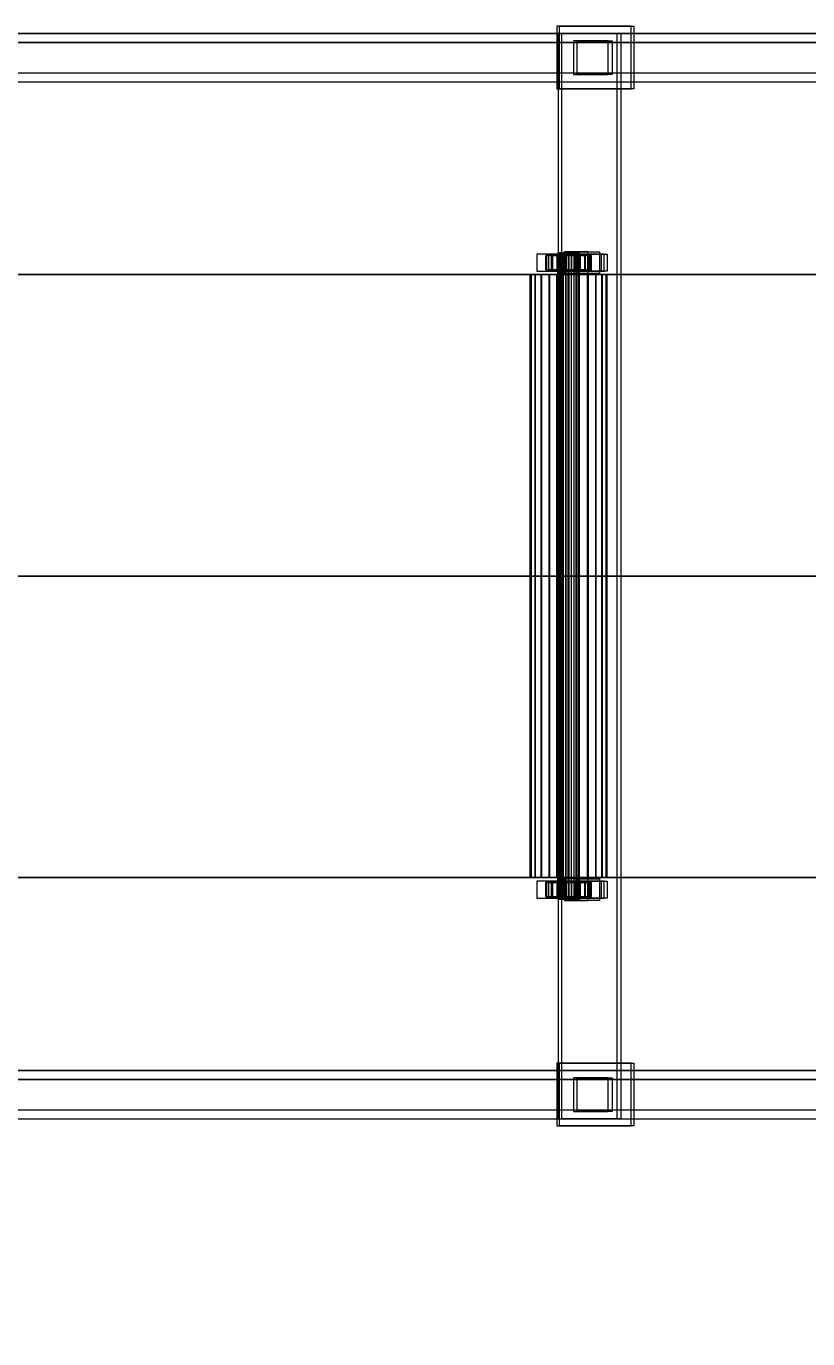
# Model space of a CAD drawing. Header units: millimetres. Extents: x -191664 to 191490, y -197311 to 10263.
# Drawn here: x 34860 to 35508, y -18632 to -17544 of the extents above; entities that cross this region are included whole.
import ezdxf

# ---------------------------------------------------------------- set-up
doc = ezdxf.new("R2010")
doc.units = ezdxf.units.MM
doc.layers.add('COTAS_INSTALACION_P', color=30, linetype='Continuous', lineweight=0)
doc.layers.add('superior_C03', color=7, linetype='Continuous', lineweight=0)
doc.dimstyles.new('PLANTA_100', dxfattribs={"dimtxt": 250, "dimasz": 150, "dimexe": 150, "dimexo": 80, "dimgap": 100, "dimtad": 1, "dimtih": 1, "dimtoh": 1, "dimdec": 1, "dimdsep": 46, "dimcen": 0.09, "dimclrd": 1, "dimclre": 1, "dimclrt": 1, "dimadec": 0, "dimazin": 0, "dimtfac": 1, "dimtdec": 4, "dimtofl": 0, "dimtmove": 0, "dimatfit": 3, "dimfxl": 1, "dimtolj": 1, "dimtzin": 0, "dimarcsym": 0})

# ---------------------------------------------------------------- blocks, each defined once
blk = doc.blocks.new('*D5')
at = {"layer": 'COTAS_INSTALACION_P', "color": 1, "lineweight": -2, "transparency": 16777216}
for p, q in [((-1000, -18080), (-1000, -25850)), ((60117.1, -18080), (60117.1, -25850)), ((-850, -25700), (59967.1, -25700))]:
    blk.add_line(p, q, dxfattribs=at)
at = {"layer": 'COTAS_INSTALACION_P', "color": 1, "transparency": 16777216}
for points in [[(-850, -25675), (-850, -25725), (-1000, -25700)], [(59967.1, -25675), (59967.1, -25725), (60117.1, -25700)]]:
    blk.add_solid(points, dxfattribs=at)
at = {"layer": 'Defpoints', "color": 0, "transparency": 16777216}
for p in [(-1000, -18000), (60117.1, -18000), (60117.1, -25700)]:
    blk.add_point(p, dxfattribs=at)

msp = doc.modelspace()

# ---------------------------------------------------------------- linework, layer by layer
at = {"layer": 'superior_C03', "color": 139, "true_color": 0x354b57}
for p, q in [((35361.59, -17544), (35299.95, -17544)), ((35299.95, -17544), (35299.95, -17596)), ((35302.11, -17544), (35299.95, -17544)), ((35302.11, -17596), (35302.11, -17544)), ((35302.11, -17544), (35363.74, -17544)), ((35361.59, -17596), (35361.59, -17544)), ((35361.59, -17544), (35363.74, -17544)), ((35363.74, -17544), (35363.74, -17596)), ((35534.36, -17550), (34378.69, -17550)), ((34389.47, -17550), (35545.13, -17550)), ((35624.58, -17550), (34468.91, -17550)), ((34482.38, -17550), (35638.04, -17550)), ((35349.85, -17550), (35300.92, -17550)), ((35300.92, -17550), (35300.92, -18450)), ((35304.15, -17550), (35300.92, -17550)), ((35304.15, -18450), (35304.15, -17550)), ((35304.15, -17550), (35353.08, -17550)), ((35342.52, -17556), (35313.63, -17556)), ((35313.63, -17556), (35313.63, -17584)), ((35316.86, -17556), (35313.63, -17556)), ((35316.86, -17584), (35316.86, -17556)), ((35316.86, -17556), (35345.75, -17556)), ((35342.52, -17584), (35342.52, -17556)), ((35342.52, -17556), (35345.75, -17556)), ((35345.75, -17556), (35345.75, -17584)), ((35349.85, -18450), (35349.85, -17550)), ((35349.85, -17550), (35353.08, -17550)), ((35353.08, -17550), (35353.08, -18450)), ((35531.92, -17557.5), (34467.82, -17557.5)), ((34483.47, -17557.5), (35547.57, -17557.5)), ((34467.82, -17582.5), (35531.92, -17582.5)), ((34483.47, -17582.5), (35547.57, -17582.5)), ((35313.63, -17584), (35342.52, -17584)), ((35313.63, -17584), (35316.86, -17584)), ((35345.75, -17584), (35316.86, -17584)), ((35345.75, -17584), (35342.52, -17584)), ((34378.69, -17590), (35534.36, -17590)), ((34389.47, -17590), (35545.13, -17590)), ((34468.91, -17590), (35624.58, -17590)), ((34482.38, -17590), (35638.04, -17590)), ((35299.95, -17596), (35361.59, -17596)), ((35299.95, -17596), (35302.11, -17596)), ((35363.74, -17596), (35302.11, -17596)), ((35363.74, -17596), (35361.59, -17596)), ((35325.59, -17731), (35306.33, -17731)), ((35306.33, -17731), (35306.33, -17749)), ((35316.02, -17731), (35306.33, -17731)), ((35316.02, -17749), (35316.02, -17731)), ((35316.02, -17731), (35335.28, -17731)), ((35325.59, -17749), (35325.59, -17731)), ((35325.59, -17731), (35335.28, -17731)), ((35335.28, -17731), (35335.28, -17749)), ((35292.98, -17733), (35283.35, -17733)), ((35283.35, -17733), (35283.35, -17747)), ((35296.27, -17733), (35283.35, -17733)), ((35339.07, -17733), (35292.84, -17733)), ((35292.84, -17733), (35292.84, -17747)), ((35295.54, -17733), (35292.84, -17733)), ((35292.98, -17747), (35292.98, -17733)), ((35292.98, -17733), (35305.9, -17733)), ((35295.54, -17747), (35295.54, -17733)), ((35295.54, -17733), (35341.76, -17733)), ((35296.27, -17747), (35296.27, -17733)), ((35296.27, -17733), (35305.9, -17733)), ((35305.9, -17733), (35305.9, -17747)), ((35323.79, -17733), (35314.16, -17733)), ((35314.16, -17733), (35314.16, -17747)), ((35327.09, -17733), (35314.16, -17733)), ((35323.79, -17747), (35323.79, -17733)), ((35323.79, -17733), (35336.72, -17733)), ((35327.09, -17747), (35327.09, -17733)), ((35327.09, -17733), (35336.72, -17733)), ((35336.72, -17733), (35336.72, -17747)), ((35339.07, -17747), (35339.07, -17733)), ((35339.07, -17733), (35341.76, -17733)), ((35341.76, -17733), (35341.76, -17747)), ((35283.35, -17747), (35292.98, -17747)), ((35283.35, -17747), (35296.27, -17747)), ((35292.84, -17747), (35339.07, -17747)), ((35292.84, -17747), (35295.54, -17747)), ((35305.9, -17747), (35292.98, -17747)), ((35341.76, -17747), (35295.54, -17747)), ((35305.9, -17747), (35296.27, -17747)), ((35306.33, -17749), (35325.59, -17749)), ((35316.02, -17749), (35306.33, -17749)), ((35314.16, -17747), (35323.79, -17747)), ((35314.16, -17747), (35327.09, -17747)), ((35335.28, -17749), (35316.02, -17749)), ((35336.72, -17747), (35323.79, -17747)), ((35335.28, -17749), (35325.59, -17749)), ((35336.72, -17747), (35327.09, -17747)), ((35341.76, -17747), (35339.07, -17747)), ((35292.98, -18253), (35283.35, -18253)), ((35283.35, -18253), (35283.35, -18267)), ((35296.27, -18253), (35283.35, -18253)), ((35339.07, -18253), (35292.84, -18253)), ((35292.84, -18253), (35292.84, -18267)), ((35295.54, -18253), (35292.84, -18253)), ((35292.98, -18267), (35292.98, -18253)), ((35292.98, -18253), (35305.9, -18253)), ((35295.54, -18267), (35295.54, -18253)), ((35295.54, -18253), (35341.76, -18253)), ((35296.27, -18267), (35296.27, -18253)), ((35296.27, -18253), (35305.9, -18253)), ((35305.9, -18253), (35305.9, -18267)), ((35325.59, -18251), (35306.33, -18251)), ((35306.33, -18251), (35306.33, -18269)), ((35316.02, -18251), (35306.33, -18251)), ((35323.79, -18253), (35314.16, -18253)), ((35314.16, -18253), (35314.16, -18267)), ((35327.09, -18253), (35314.16, -18253)), ((35316.02, -18269), (35316.02, -18251)), ((35316.02, -18251), (35335.28, -18251)), ((35323.79, -18267), (35323.79, -18253)), ((35323.79, -18253), (35336.72, -18253)), ((35325.59, -18269), (35325.59, -18251)), ((35325.59, -18251), (35335.28, -18251)), ((35327.09, -18267), (35327.09, -18253)), ((35327.09, -18253), (35336.72, -18253)), ((35335.28, -18251), (35335.28, -18269)), ((35336.72, -18253), (35336.72, -18267)), ((35339.07, -18267), (35339.07, -18253)), ((35339.07, -18253), (35341.76, -18253)), ((35341.76, -18253), (35341.76, -18267)), ((35283.35, -18267), (35292.98, -18267)), ((35283.35, -18267), (35296.27, -18267)), ((35292.84, -18267), (35339.07, -18267)), ((35292.84, -18267), (35295.54, -18267)), ((35305.9, -18267), (35292.98, -18267)), ((35341.76, -18267), (35295.54, -18267)), ((35305.9, -18267), (35296.27, -18267)), ((35306.33, -18269), (35325.59, -18269)), ((35316.02, -18269), (35306.33, -18269)), ((35314.16, -18267), (35323.79, -18267)), ((35314.16, -18267), (35327.09, -18267)), ((35335.28, -18269), (35316.02, -18269)), ((35336.72, -18267), (35323.79, -18267)), ((35335.28, -18269), (35325.59, -18269)), ((35336.72, -18267), (35327.09, -18267)), ((35341.76, -18267), (35339.07, -18267)), ((35361.59, -18404), (35299.95, -18404)), ((35299.95, -18404), (35299.95, -18456)), ((35302.11, -18404), (35299.95, -18404)), ((35302.11, -18456), (35302.11, -18404)), ((35302.11, -18404), (35363.74, -18404)), ((35361.59, -18456), (35361.59, -18404)), ((35361.59, -18404), (35363.74, -18404)), ((35363.74, -18404), (35363.74, -18456)), ((35534.36, -18410), (34378.69, -18410)), ((34389.47, -18410), (35545.13, -18410)), ((35624.58, -18410), (34468.91, -18410)), ((34482.38, -18410), (35638.04, -18410)), ((35342.52, -18416), (35313.63, -18416)), ((35313.63, -18416), (35313.63, -18444)), ((35316.86, -18416), (35313.63, -18416)), ((35316.86, -18444), (35316.86, -18416)), ((35316.86, -18416), (35345.75, -18416)), ((35342.52, -18444), (35342.52, -18416)), ((35342.52, -18416), (35345.75, -18416)), ((35345.75, -18416), (35345.75, -18444)), ((35531.92, -18417.5), (34467.82, -18417.5)), ((34483.47, -18417.5), (35547.57, -18417.5)), ((34467.82, -18442.5), (35531.92, -18442.5)), ((34483.47, -18442.5), (35547.57, -18442.5)), ((35313.63, -18444), (35342.52, -18444)), ((35313.63, -18444), (35316.86, -18444)), ((35345.75, -18444), (35316.86, -18444)), ((35345.75, -18444), (35342.52, -18444)), ((34378.69, -18450), (35534.36, -18450)), ((34389.47, -18450), (35545.13, -18450)), ((34468.91, -18450), (35624.58, -18450)), ((34482.38, -18450), (35638.04, -18450)), ((35299.95, -18456), (35361.59, -18456)), ((35299.95, -18456), (35302.11, -18456)), ((35300.92, -18450), (35349.85, -18450)), ((35300.92, -18450), (35304.15, -18450)), ((35363.74, -18456), (35302.11, -18456)), ((35353.08, -18450), (35304.15, -18450)), ((35353.08, -18450), (35349.85, -18450)), ((35363.74, -18456), (35361.59, -18456))]:
    msp.add_line(p, q, dxfattribs=at)
at = {"layer": 'superior_C03', "color": 155, "true_color": 0x617580}
for p, q in [((35291.36, -17734), (35290.77, -17734)), ((35290.77, -17734), (35300.76, -17734)), ((35290.77, -17746), (35290.77, -17734)), ((35290.77, -17734), (35291.47, -17734)), ((35293.21, -17734), (35291.36, -17734)), ((35291.36, -17734), (35301.05, -17734)), ((35291.36, -17746), (35291.36, -17734)), ((35291.47, -17734), (35301.1, -17734)), ((35291.47, -17746), (35291.47, -17734)), ((35291.47, -17734), (35293.41, -17734)), ((35296.18, -17734), (35293.21, -17734)), ((35293.21, -17734), (35301.92, -17734)), ((35293.21, -17746), (35293.21, -17734)), ((35293.41, -17734), (35302.02, -17734)), ((35293.41, -17746), (35293.41, -17734)), ((35293.41, -17734), (35296.48, -17734)), ((35300.09, -17734), (35296.18, -17734)), ((35296.18, -17734), (35303.33, -17734)), ((35296.18, -17746), (35296.18, -17734)), ((35296.48, -17734), (35303.47, -17734)), ((35296.48, -17746), (35296.48, -17734)), ((35296.48, -17734), (35300.44, -17734)), ((35304.65, -17734), (35300.09, -17734)), ((35300.09, -17734), (35305.18, -17734)), ((35300.09, -17746), (35300.09, -17734)), ((35300.44, -17734), (35305.35, -17734)), ((35300.44, -17746), (35300.44, -17734)), ((35300.44, -17734), (35305.05, -17734)), ((35300.76, -17734), (35301.05, -17734)), ((35300.76, -17734), (35300.76, -17746)), ((35301.1, -17734), (35300.76, -17734)), ((35301.05, -17734), (35301.92, -17734)), ((35301.05, -17734), (35301.05, -17746)), ((35301.1, -17734), (35301.1, -17746)), ((35302.02, -17734), (35301.1, -17734)), ((35301.92, -17734), (35303.33, -17734)), ((35301.92, -17734), (35301.92, -17746)), ((35302.02, -17734), (35302.02, -17746)), ((35303.47, -17734), (35302.02, -17734)), ((35303.33, -17734), (35305.18, -17734)), ((35303.33, -17734), (35303.33, -17746)), ((35303.47, -17734), (35303.47, -17746)), ((35305.35, -17734), (35303.47, -17734)), ((35309.56, -17734), (35304.65, -17734)), ((35304.65, -17734), (35307.34, -17734)), ((35304.65, -17746), (35304.65, -17734)), ((35305.05, -17734), (35307.53, -17734)), ((35305.05, -17746), (35305.05, -17734)), ((35305.05, -17734), (35309.97, -17734)), ((35305.18, -17734), (35307.34, -17734)), ((35305.18, -17734), (35305.18, -17746)), ((35305.35, -17734), (35305.35, -17746)), ((35307.53, -17734), (35305.35, -17734)), ((35307.34, -17734), (35309.67, -17734)), ((35307.34, -17734), (35307.34, -17746)), ((35307.53, -17734), (35307.53, -17746)), ((35309.86, -17734), (35307.53, -17734)), ((35314.48, -17734), (35309.56, -17734)), ((35309.56, -17734), (35309.67, -17734)), ((35309.56, -17746), (35309.56, -17734)), ((35309.67, -17734), (35312, -17734)), ((35309.67, -17734), (35309.67, -17746)), ((35309.97, -17734), (35309.86, -17734)), ((35309.86, -17734), (35309.86, -17746)), ((35312.19, -17734), (35309.86, -17734)), ((35309.97, -17746), (35309.97, -17734)), ((35309.97, -17734), (35314.88, -17734)), ((35314.48, -17734), (35312, -17734)), ((35312, -17734), (35314.18, -17734)), ((35312, -17734), (35312, -17746)), ((35314.88, -17734), (35312.19, -17734)), ((35312.19, -17734), (35312.19, -17746)), ((35314.35, -17734), (35312.19, -17734)), ((35319.08, -17734), (35314.18, -17734)), ((35314.18, -17734), (35316.06, -17734)), ((35314.18, -17734), (35314.18, -17746)), ((35319.44, -17734), (35314.35, -17734)), ((35314.35, -17734), (35314.35, -17746)), ((35316.2, -17734), (35314.35, -17734)), ((35319.08, -17734), (35314.48, -17734)), ((35314.48, -17746), (35314.48, -17734)), ((35314.88, -17746), (35314.88, -17734)), ((35314.88, -17734), (35319.44, -17734)), ((35323.05, -17734), (35316.06, -17734)), ((35316.06, -17734), (35317.51, -17734)), ((35316.06, -17734), (35316.06, -17746)), ((35323.34, -17734), (35316.2, -17734)), ((35316.2, -17734), (35316.2, -17746)), ((35317.61, -17734), (35316.2, -17734)), ((35326.11, -17734), (35317.51, -17734)), ((35317.51, -17734), (35318.43, -17734)), ((35317.51, -17734), (35317.51, -17746)), ((35326.32, -17734), (35317.61, -17734)), ((35317.61, -17734), (35317.61, -17746)), ((35318.48, -17734), (35317.61, -17734)), ((35318.43, -17734), (35328.06, -17734)), ((35318.43, -17746), (35318.43, -17734)), ((35318.43, -17734), (35318.76, -17734)), ((35328.17, -17734), (35318.48, -17734)), ((35318.48, -17734), (35318.48, -17746)), ((35318.76, -17734), (35318.48, -17734)), ((35328.76, -17734), (35318.76, -17734)), ((35318.76, -17734), (35318.76, -17746)), ((35323.05, -17734), (35319.08, -17734)), ((35319.08, -17746), (35319.08, -17734)), ((35319.44, -17746), (35319.44, -17734)), ((35319.44, -17734), (35323.34, -17734)), ((35326.11, -17734), (35323.05, -17734)), ((35323.05, -17746), (35323.05, -17734)), ((35323.34, -17746), (35323.34, -17734)), ((35323.34, -17734), (35326.32, -17734)), ((35328.06, -17734), (35326.11, -17734)), ((35326.11, -17746), (35326.11, -17734)), ((35326.32, -17746), (35326.32, -17734)), ((35326.32, -17734), (35328.17, -17734)), ((35328.06, -17734), (35328.06, -17746)), ((35328.76, -17734), (35328.06, -17734)), ((35328.17, -17746), (35328.17, -17734)), ((35328.17, -17734), (35328.76, -17734)), ((35328.76, -17746), (35328.76, -17734)), ((35300.76, -17746), (35290.77, -17746)), ((35290.77, -17746), (35291.36, -17746)), ((35291.47, -17746), (35290.77, -17746)), ((35301.05, -17746), (35291.36, -17746)), ((35291.36, -17746), (35293.21, -17746)), ((35301.1, -17746), (35291.47, -17746)), ((35293.41, -17746), (35291.47, -17746)), ((35301.92, -17746), (35293.21, -17746)), ((35293.21, -17746), (35296.18, -17746)), ((35302.02, -17746), (35293.41, -17746)), ((35296.48, -17746), (35293.41, -17746)), ((35303.33, -17746), (35296.18, -17746)), ((35296.18, -17746), (35300.09, -17746)), ((35303.47, -17746), (35296.48, -17746)), ((35300.44, -17746), (35296.48, -17746)), ((35305.18, -17746), (35300.09, -17746)), ((35300.09, -17746), (35304.65, -17746)), ((35305.35, -17746), (35300.44, -17746)), ((35305.05, -17746), (35300.44, -17746)), ((35301.05, -17746), (35300.76, -17746)), ((35300.76, -17746), (35301.1, -17746)), ((35301.92, -17746), (35301.05, -17746)), ((35301.1, -17746), (35302.02, -17746)), ((35303.33, -17746), (35301.92, -17746)), ((35302.02, -17746), (35303.47, -17746)), ((35305.18, -17746), (35303.33, -17746)), ((35303.47, -17746), (35305.35, -17746)), ((35307.34, -17746), (35304.65, -17746)), ((35304.65, -17746), (35309.56, -17746)), ((35307.53, -17746), (35305.05, -17746)), ((35309.97, -17746), (35305.05, -17746)), ((35307.34, -17746), (35305.18, -17746)), ((35305.35, -17746), (35307.53, -17746)), ((35309.67, -17746), (35307.34, -17746)), ((35307.53, -17746), (35309.86, -17746)), ((35309.67, -17746), (35309.56, -17746)), ((35309.56, -17746), (35314.48, -17746)), ((35312, -17746), (35309.67, -17746)), ((35309.86, -17746), (35309.97, -17746)), ((35309.86, -17746), (35312.19, -17746)), ((35314.88, -17746), (35309.97, -17746)), ((35314.18, -17746), (35312, -17746)), ((35312, -17746), (35314.48, -17746)), ((35312.19, -17746), (35314.88, -17746)), ((35312.19, -17746), (35314.35, -17746)), ((35316.06, -17746), (35314.18, -17746)), ((35314.18, -17746), (35319.08, -17746)), ((35314.35, -17746), (35319.44, -17746)), ((35314.35, -17746), (35316.2, -17746)), ((35314.48, -17746), (35319.08, -17746)), ((35319.44, -17746), (35314.88, -17746)), ((35317.51, -17746), (35316.06, -17746)), ((35316.06, -17746), (35323.05, -17746)), ((35316.2, -17746), (35323.34, -17746)), ((35316.2, -17746), (35317.61, -17746)), ((35318.43, -17746), (35317.51, -17746)), ((35317.51, -17746), (35326.11, -17746)), ((35317.61, -17746), (35326.32, -17746)), ((35317.61, -17746), (35318.48, -17746)), ((35328.06, -17746), (35318.43, -17746)), ((35318.76, -17746), (35318.43, -17746)), ((35318.48, -17746), (35328.17, -17746)), ((35318.48, -17746), (35318.76, -17746)), ((35318.76, -17746), (35328.76, -17746)), ((35319.08, -17746), (35323.05, -17746)), ((35323.34, -17746), (35319.44, -17746)), ((35323.05, -17746), (35326.11, -17746)), ((35326.32, -17746), (35323.34, -17746)), ((35326.11, -17746), (35328.06, -17746)), ((35328.17, -17746), (35326.32, -17746)), ((35328.06, -17746), (35328.76, -17746)), ((35328.76, -17746), (35328.17, -17746)), ((35291.36, -18254), (35290.77, -18254)), ((35290.77, -18254), (35300.76, -18254)), ((35290.77, -18266), (35290.77, -18254)), ((35290.77, -18254), (35291.47, -18254)), ((35293.21, -18254), (35291.36, -18254)), ((35291.36, -18254), (35301.05, -18254)), ((35291.36, -18266), (35291.36, -18254)), ((35291.47, -18254), (35301.1, -18254)), ((35291.47, -18266), (35291.47, -18254)), ((35291.47, -18254), (35293.41, -18254)), ((35296.18, -18254), (35293.21, -18254)), ((35293.21, -18254), (35301.92, -18254)), ((35293.21, -18266), (35293.21, -18254)), ((35293.41, -18254), (35302.02, -18254)), ((35293.41, -18266), (35293.41, -18254)), ((35293.41, -18254), (35296.48, -18254)), ((35300.09, -18254), (35296.18, -18254)), ((35296.18, -18254), (35303.33, -18254)), ((35296.18, -18266), (35296.18, -18254)), ((35296.48, -18254), (35303.47, -18254)), ((35296.48, -18266), (35296.48, -18254)), ((35296.48, -18254), (35300.44, -18254)), ((35304.65, -18254), (35300.09, -18254)), ((35300.09, -18254), (35305.18, -18254)), ((35300.09, -18266), (35300.09, -18254)), ((35300.44, -18254), (35305.35, -18254)), ((35300.44, -18266), (35300.44, -18254)), ((35300.44, -18254), (35305.05, -18254)), ((35300.76, -18254), (35301.05, -18254)), ((35300.76, -18254), (35300.76, -18266)), ((35301.1, -18254), (35300.76, -18254)), ((35301.05, -18254), (35301.92, -18254)), ((35301.05, -18254), (35301.05, -18266)), ((35301.1, -18254), (35301.1, -18266)), ((35302.02, -18254), (35301.1, -18254)), ((35301.92, -18254), (35303.33, -18254)), ((35301.92, -18254), (35301.92, -18266)), ((35302.02, -18254), (35302.02, -18266)), ((35303.47, -18254), (35302.02, -18254)), ((35303.33, -18254), (35305.18, -18254)), ((35303.33, -18254), (35303.33, -18266)), ((35303.47, -18254), (35303.47, -18266)), ((35305.35, -18254), (35303.47, -18254)), ((35309.56, -18254), (35304.65, -18254)), ((35304.65, -18254), (35307.34, -18254)), ((35304.65, -18266), (35304.65, -18254)), ((35305.05, -18254), (35307.53, -18254)), ((35305.05, -18266), (35305.05, -18254)), ((35305.05, -18254), (35309.97, -18254)), ((35305.18, -18254), (35307.34, -18254)), ((35305.18, -18254), (35305.18, -18266)), ((35305.35, -18254), (35305.35, -18266)), ((35307.53, -18254), (35305.35, -18254)), ((35307.34, -18254), (35309.67, -18254)), ((35307.34, -18254), (35307.34, -18266)), ((35307.53, -18254), (35307.53, -18266)), ((35309.86, -18254), (35307.53, -18254)), ((35314.48, -18254), (35309.56, -18254)), ((35309.56, -18254), (35309.67, -18254)), ((35309.56, -18266), (35309.56, -18254)), ((35309.67, -18254), (35312, -18254)), ((35309.67, -18254), (35309.67, -18266)), ((35309.97, -18254), (35309.86, -18254)), ((35309.86, -18254), (35309.86, -18266)), ((35312.19, -18254), (35309.86, -18254)), ((35309.97, -18266), (35309.97, -18254)), ((35309.97, -18254), (35314.88, -18254)), ((35314.48, -18254), (35312, -18254)), ((35312, -18254), (35314.18, -18254)), ((35312, -18254), (35312, -18266)), ((35314.88, -18254), (35312.19, -18254)), ((35312.19, -18254), (35312.19, -18266)), ((35314.35, -18254), (35312.19, -18254)), ((35319.08, -18254), (35314.18, -18254)), ((35314.18, -18254), (35316.06, -18254)), ((35314.18, -18254), (35314.18, -18266)), ((35319.44, -18254), (35314.35, -18254)), ((35314.35, -18254), (35314.35, -18266)), ((35316.2, -18254), (35314.35, -18254)), ((35319.08, -18254), (35314.48, -18254)), ((35314.48, -18266), (35314.48, -18254)), ((35314.88, -18266), (35314.88, -18254)), ((35314.88, -18254), (35319.44, -18254)), ((35323.05, -18254), (35316.06, -18254)), ((35316.06, -18254), (35317.51, -18254)), ((35316.06, -18254), (35316.06, -18266)), ((35323.34, -18254), (35316.2, -18254)), ((35316.2, -18254), (35316.2, -18266)), ((35317.61, -18254), (35316.2, -18254)), ((35326.11, -18254), (35317.51, -18254)), ((35317.51, -18254), (35318.43, -18254)), ((35317.51, -18254), (35317.51, -18266)), ((35326.32, -18254), (35317.61, -18254)), ((35317.61, -18254), (35317.61, -18266)), ((35318.48, -18254), (35317.61, -18254)), ((35318.43, -18254), (35328.06, -18254)), ((35318.43, -18266), (35318.43, -18254)), ((35318.43, -18254), (35318.76, -18254)), ((35328.17, -18254), (35318.48, -18254)), ((35318.48, -18254), (35318.48, -18266)), ((35318.76, -18254), (35318.48, -18254)), ((35328.76, -18254), (35318.76, -18254)), ((35318.76, -18254), (35318.76, -18266)), ((35323.05, -18254), (35319.08, -18254)), ((35319.08, -18266), (35319.08, -18254)), ((35319.44, -18266), (35319.44, -18254)), ((35319.44, -18254), (35323.34, -18254)), ((35326.11, -18254), (35323.05, -18254)), ((35323.05, -18266), (35323.05, -18254)), ((35323.34, -18266), (35323.34, -18254)), ((35323.34, -18254), (35326.32, -18254)), ((35328.06, -18254), (35326.11, -18254)), ((35326.11, -18266), (35326.11, -18254)), ((35326.32, -18266), (35326.32, -18254)), ((35326.32, -18254), (35328.17, -18254)), ((35328.06, -18254), (35328.06, -18266)), ((35328.76, -18254), (35328.06, -18254)), ((35328.17, -18266), (35328.17, -18254)), ((35328.17, -18254), (35328.76, -18254)), ((35328.76, -18266), (35328.76, -18254)), ((35300.76, -18266), (35290.77, -18266)), ((35290.77, -18266), (35291.36, -18266)), ((35291.47, -18266), (35290.77, -18266)), ((35301.05, -18266), (35291.36, -18266)), ((35291.36, -18266), (35293.21, -18266)), ((35301.1, -18266), (35291.47, -18266)), ((35293.41, -18266), (35291.47, -18266)), ((35301.92, -18266), (35293.21, -18266)), ((35293.21, -18266), (35296.18, -18266)), ((35302.02, -18266), (35293.41, -18266)), ((35296.48, -18266), (35293.41, -18266)), ((35303.33, -18266), (35296.18, -18266)), ((35296.18, -18266), (35300.09, -18266)), ((35303.47, -18266), (35296.48, -18266)), ((35300.44, -18266), (35296.48, -18266)), ((35305.18, -18266), (35300.09, -18266)), ((35300.09, -18266), (35304.65, -18266)), ((35305.35, -18266), (35300.44, -18266)), ((35305.05, -18266), (35300.44, -18266)), ((35301.05, -18266), (35300.76, -18266)), ((35300.76, -18266), (35301.1, -18266)), ((35301.92, -18266), (35301.05, -18266)), ((35301.1, -18266), (35302.02, -18266)), ((35303.33, -18266), (35301.92, -18266)), ((35302.02, -18266), (35303.47, -18266)), ((35305.18, -18266), (35303.33, -18266)), ((35303.47, -18266), (35305.35, -18266)), ((35307.34, -18266), (35304.65, -18266)), ((35304.65, -18266), (35309.56, -18266)), ((35307.53, -18266), (35305.05, -18266)), ((35309.97, -18266), (35305.05, -18266)), ((35307.34, -18266), (35305.18, -18266)), ((35305.35, -18266), (35307.53, -18266)), ((35309.67, -18266), (35307.34, -18266)), ((35307.53, -18266), (35309.86, -18266)), ((35309.67, -18266), (35309.56, -18266)), ((35309.56, -18266), (35314.48, -18266)), ((35312, -18266), (35309.67, -18266)), ((35309.86, -18266), (35309.97, -18266)), ((35309.86, -18266), (35312.19, -18266)), ((35314.88, -18266), (35309.97, -18266)), ((35314.18, -18266), (35312, -18266)), ((35312, -18266), (35314.48, -18266)), ((35312.19, -18266), (35314.88, -18266)), ((35312.19, -18266), (35314.35, -18266)), ((35316.06, -18266), (35314.18, -18266)), ((35314.18, -18266), (35319.08, -18266)), ((35314.35, -18266), (35319.44, -18266)), ((35314.35, -18266), (35316.2, -18266)), ((35314.48, -18266), (35319.08, -18266)), ((35319.44, -18266), (35314.88, -18266)), ((35317.51, -18266), (35316.06, -18266)), ((35316.06, -18266), (35323.05, -18266)), ((35316.2, -18266), (35323.34, -18266)), ((35316.2, -18266), (35317.61, -18266)), ((35318.43, -18266), (35317.51, -18266)), ((35317.51, -18266), (35326.11, -18266)), ((35317.61, -18266), (35326.32, -18266)), ((35317.61, -18266), (35318.48, -18266)), ((35328.06, -18266), (35318.43, -18266)), ((35318.76, -18266), (35318.43, -18266)), ((35318.48, -18266), (35328.17, -18266)), ((35318.48, -18266), (35318.76, -18266)), ((35318.76, -18266), (35328.76, -18266)), ((35319.08, -18266), (35323.05, -18266)), ((35323.34, -18266), (35319.44, -18266)), ((35323.05, -18266), (35326.11, -18266)), ((35326.32, -18266), (35323.34, -18266)), ((35326.11, -18266), (35328.06, -18266)), ((35328.17, -18266), (35326.32, -18266)), ((35328.06, -18266), (35328.76, -18266)), ((35328.76, -18266), (35328.17, -18266))]:
    msp.add_line(p, q, dxfattribs=at)
at = {"layer": 'superior_C03', "color": 9, "true_color": 0xbac6cb}
for p, q in [((35301.05, -17732), (35300.76, -17732)), ((35300.76, -17732), (35301.1, -17732)), ((35300.76, -18268), (35300.76, -17732)), ((35301.92, -17732), (35301.05, -17732)), ((35301.05, -18268), (35301.05, -17732)), ((35301.1, -17732), (35302.02, -17732)), ((35301.1, -18268), (35301.1, -17732)), ((35303.33, -17732), (35301.92, -17732)), ((35301.92, -18268), (35301.92, -17732)), ((35302.02, -17732), (35303.47, -17732)), ((35302.02, -18268), (35302.02, -17732)), ((35305.18, -17732), (35303.33, -17732)), ((35303.33, -18268), (35303.33, -17732)), ((35303.47, -17732), (35305.35, -17732)), ((35303.47, -18268), (35303.47, -17732)), ((35307.34, -17732), (35305.18, -17732)), ((35305.18, -18268), (35305.18, -17732)), ((35305.35, -17732), (35307.53, -17732)), ((35305.35, -18268), (35305.35, -17732)), ((35309.67, -17732), (35307.34, -17732)), ((35307.34, -18268), (35307.34, -17732)), ((35307.53, -17732), (35309.86, -17732)), ((35307.53, -18268), (35307.53, -17732)), ((35312, -17732), (35309.67, -17732)), ((35309.67, -18268), (35309.67, -17732)), ((35309.86, -17732), (35312.19, -17732)), ((35309.86, -18268), (35309.86, -17732)), ((35314.18, -17732), (35312, -17732)), ((35312, -18268), (35312, -17732)), ((35312.19, -17732), (35314.35, -17732)), ((35312.19, -18268), (35312.19, -17732)), ((35316.06, -17732), (35314.18, -17732)), ((35314.18, -18268), (35314.18, -17732)), ((35314.35, -17732), (35316.2, -17732)), ((35314.35, -18268), (35314.35, -17732)), ((35317.51, -17732), (35316.06, -17732)), ((35316.06, -18268), (35316.06, -17732)), ((35316.2, -17732), (35317.61, -17732)), ((35316.2, -18268), (35316.2, -17732)), ((35318.43, -17732), (35317.51, -17732)), ((35317.51, -18268), (35317.51, -17732)), ((35317.61, -17732), (35318.48, -17732)), ((35317.61, -18268), (35317.61, -17732)), ((35318.76, -17732), (35318.43, -17732)), ((35318.43, -17732), (35318.43, -18268)), ((35318.48, -17732), (35318.76, -17732)), ((35318.48, -18268), (35318.48, -17732)), ((35318.76, -18268), (35318.76, -17732)), ((35301.1, -18268), (35300.76, -18268)), ((35300.76, -18268), (35301.05, -18268)), ((35301.05, -18268), (35301.92, -18268)), ((35302.02, -18268), (35301.1, -18268)), ((35301.92, -18268), (35303.33, -18268)), ((35303.47, -18268), (35302.02, -18268)), ((35303.33, -18268), (35305.18, -18268)), ((35305.35, -18268), (35303.47, -18268)), ((35305.18, -18268), (35307.34, -18268)), ((35307.53, -18268), (35305.35, -18268)), ((35307.34, -18268), (35309.67, -18268)), ((35309.86, -18268), (35307.53, -18268)), ((35309.67, -18268), (35312, -18268)), ((35312.19, -18268), (35309.86, -18268)), ((35312, -18268), (35314.18, -18268)), ((35314.35, -18268), (35312.19, -18268)), ((35314.18, -18268), (35316.06, -18268)), ((35316.2, -18268), (35314.35, -18268)), ((35316.06, -18268), (35317.51, -18268)), ((35317.61, -18268), (35316.2, -18268)), ((35317.51, -18268), (35318.43, -18268)), ((35318.48, -18268), (35317.61, -18268)), ((35318.43, -18268), (35318.76, -18268)), ((35318.76, -18268), (35318.48, -18268))]:
    msp.add_line(p, q, dxfattribs=at)
at = {"layer": 'superior_C03', "color": 251, "true_color": 0x586d65}
for p, q in [((27467.6, -17750), (36944.05, -17750)), ((36945.39, -17750), (27468.94, -17750)), ((36944.05, -18250), (27467.6, -18250)), ((27468.94, -18250), (36945.39, -18250))]:
    msp.add_line(p, q, dxfattribs=at)
at = {"layer": 'superior_C03', "color": 139, "true_color": 0x345e4e}
for p, q in [((34355.74, -17750), (35299.53, -17750)), ((35301.15, -17750), (34357.35, -17750)), ((35299.53, -17750), (35299.53, -18000)), ((35299.53, -17750), (35301.15, -17750)), ((35299.53, -17750), (36243.32, -17750)), ((35301.15, -18000), (35301.15, -17750)), ((36244.94, -17750), (35301.15, -17750)), ((34355.74, -18000), (35299.53, -18000)), ((35301.15, -18000), (34357.35, -18000)), ((35299.53, -18000), (35299.53, -18250)), ((35299.53, -18000), (36243.32, -18000)), ((35301.15, -18250), (35301.15, -18000)), ((36244.94, -18000), (35301.15, -18000)), ((34355.74, -18250), (35299.53, -18250)), ((34357.35, -18250), (35301.15, -18250)), ((35299.53, -18250), (35301.15, -18250)), ((35299.53, -18250), (36243.32, -18250)), ((35301.15, -18250), (36244.94, -18250))]:
    msp.add_line(p, q, dxfattribs=at)
at = {"layer": 'superior_C03', "color": 252, "true_color": 0x83939a}
for p, q in [((35278.77, -17750), (35277.77, -17750)), ((35277.77, -17750), (35278.95, -17750)), ((35277.77, -18250), (35277.77, -17750)), ((35281.88, -17750), (35278.77, -17750)), ((35278.77, -18250), (35278.77, -17750)), ((35278.95, -17750), (35282.23, -17750)), ((35278.95, -18250), (35278.95, -17750)), ((35286.89, -17750), (35281.88, -17750)), ((35281.88, -18250), (35281.88, -17750)), ((35282.23, -17750), (35287.38, -17750)), ((35282.23, -18250), (35282.23, -17750)), ((35293.46, -17750), (35286.89, -17750)), ((35286.89, -18250), (35286.89, -17750)), ((35287.38, -17750), (35294.07, -17750)), ((35287.38, -18250), (35287.38, -17750)), ((35301.15, -17750), (35293.46, -17750)), ((35293.46, -18250), (35293.46, -17750)), ((35294.07, -17750), (35301.82, -17750)), ((35294.07, -18250), (35294.07, -17750)), ((35309.42, -17750), (35301.15, -17750)), ((35301.15, -18250), (35301.15, -17750)), ((35301.82, -17750), (35310.11, -17750)), ((35301.82, -18250), (35301.82, -17750)), ((35317.71, -17750), (35309.42, -17750)), ((35309.42, -18250), (35309.42, -17750)), ((35310.11, -17750), (35318.38, -17750)), ((35310.11, -18250), (35310.11, -17750)), ((35325.46, -17750), (35317.71, -17750)), ((35317.71, -18250), (35317.71, -17750)), ((35318.38, -17750), (35326.06, -17750)), ((35318.38, -18250), (35318.38, -17750)), ((35332.14, -17750), (35325.46, -17750)), ((35325.46, -18250), (35325.46, -17750)), ((35326.06, -17750), (35332.64, -17750)), ((35326.06, -18250), (35326.06, -17750)), ((35337.3, -17750), (35332.14, -17750)), ((35332.14, -18250), (35332.14, -17750)), ((35332.64, -17750), (35337.65, -17750)), ((35332.64, -18250), (35332.64, -17750)), ((35340.58, -17750), (35337.3, -17750)), ((35337.3, -18250), (35337.3, -17750)), ((35337.65, -17750), (35340.76, -17750)), ((35337.65, -18250), (35337.65, -17750)), ((35341.76, -17750), (35340.58, -17750)), ((35340.58, -17750), (35340.58, -18250)), ((35340.76, -17750), (35341.76, -17750)), ((35340.76, -18250), (35340.76, -17750)), ((35341.76, -18250), (35341.76, -17750)), ((35278.95, -18250), (35277.77, -18250)), ((35277.77, -18250), (35278.77, -18250)), ((35278.77, -18250), (35281.88, -18250)), ((35282.23, -18250), (35278.95, -18250)), ((35281.88, -18250), (35286.89, -18250)), ((35287.38, -18250), (35282.23, -18250)), ((35286.89, -18250), (35293.46, -18250)), ((35294.07, -18250), (35287.38, -18250)), ((35293.46, -18250), (35301.15, -18250)), ((35301.82, -18250), (35294.07, -18250)), ((35301.15, -18250), (35309.42, -18250)), ((35310.11, -18250), (35301.82, -18250)), ((35309.42, -18250), (35317.71, -18250)), ((35318.38, -18250), (35310.11, -18250)), ((35317.71, -18250), (35325.46, -18250)), ((35326.06, -18250), (35318.38, -18250)), ((35325.46, -18250), (35332.14, -18250)), ((35332.64, -18250), (35326.06, -18250)), ((35332.14, -18250), (35337.3, -18250)), ((35337.65, -18250), (35332.64, -18250)), ((35337.3, -18250), (35340.58, -18250)), ((35340.76, -18250), (35337.65, -18250)), ((35340.58, -18250), (35341.76, -18250)), ((35341.76, -18250), (35340.76, -18250))]:
    msp.add_line(p, q, dxfattribs=at)

# ---------------------------------------------------------------- dimensions: what is measured, and where the dimension line sits
at = {"layer": 'COTAS_INSTALACION_P'}
dim = msp.add_aligned_dim(p1=(-1000, -18000), p2=(60117.12, -18000), distance=-7700, text='<> P', dimstyle='PLANTA_100', dxfattribs=at)
dim.commit()
dim.dimension.update_dxf_attribs({"geometry": '*D5', "text_midpoint": (29558.56, -25700)})

doc.saveas('drawing.dxf')
